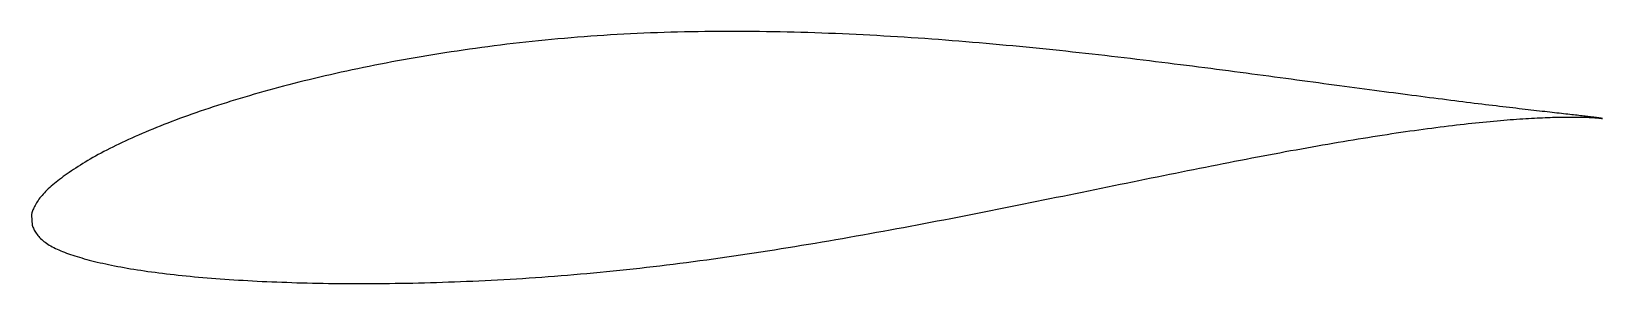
# Model space of a CAD drawing. Header units: metres. Extents: x -23 to 46.6, y -4.1 to 7.
import ezdxf

# ---------------------------------------------------------------- set-up
doc = ezdxf.new("R2010")
doc.units = ezdxf.units.M

msp = doc.modelspace()

# ---------------------------------------------------------------- linework, layer by layer
msp.add_lwpolyline([(46.599, 3.165), (46.597, 3.165), (46.593, 3.167), (46.586, 3.168), (46.577, 3.17), (46.565, 3.172), (46.55, 3.175), (46.533, 3.178), (46.512, 3.181), (46.49, 3.184), (46.464, 3.188), (46.436, 3.192), (46.405, 3.197), (46.372, 3.201), (46.335, 3.206), (46.297, 3.211), (46.255, 3.217), (46.211, 3.222), (46.164, 3.228), (46.115, 3.234), (46.063, 3.241), (46.008, 3.247), (45.951, 3.254), (45.891, 3.261), (45.828, 3.268), (45.763, 3.276), (45.695, 3.284), (45.625, 3.292), (45.552, 3.3), (45.476, 3.309), (45.398, 3.318), (45.317, 3.327), (45.234, 3.337), (45.148, 3.346), (45.059, 3.356), (44.968, 3.366), (44.874, 3.377), (44.778, 3.388), (44.679, 3.399), (44.578, 3.41), (44.474, 3.422), (44.368, 3.434), (44.259, 3.446), (44.148, 3.459), (44.034, 3.472), (43.918, 3.485), (43.799, 3.498), (43.677, 3.512), (43.554, 3.526), (43.428, 3.541), (43.299, 3.556), (43.168, 3.571), (43.034, 3.586), (42.898, 3.602), (42.76, 3.619), (42.619, 3.635), (42.476, 3.652), (42.331, 3.669), (42.183, 3.687), (42.033, 3.705), (41.88, 3.723), (41.725, 3.742), (41.568, 3.761), (41.409, 3.78), (41.247, 3.8), (41.083, 3.82), (40.917, 3.84), (40.748, 3.861), (40.577, 3.883), (40.404, 3.904), (40.229, 3.927), (40.051, 3.949), (39.872, 3.971), (39.69, 3.995), (39.506, 4.018), (39.32, 4.042), (39.131, 4.066), (38.941, 4.09), (38.749, 4.115), (38.554, 4.141), (38.357, 4.166), (38.158, 4.192), (37.958, 4.218), (37.755, 4.245), (37.55, 4.272), (37.343, 4.299), (37.134, 4.326), (36.924, 4.354), (36.711, 4.382), (36.496, 4.411), (36.28, 4.439), (36.061, 4.469), (35.841, 4.498), (35.619, 4.528), (35.394, 4.558), (35.169, 4.588), (34.941, 4.618), (34.711, 4.649), (34.48, 4.68), (34.247, 4.711), (34.012, 4.743), (33.775, 4.775), (33.537, 4.807), (33.297, 4.839), (33.056, 4.872), (32.812, 4.904), (32.567, 4.937), (32.321, 4.97), (32.073, 5.004), (31.823, 5.037), (31.572, 5.07), (31.319, 5.104), (31.065, 5.138), (30.809, 5.172), (30.552, 5.206), (30.293, 5.24), (30.033, 5.274), (29.771, 5.308), (29.508, 5.342), (29.244, 5.377), (28.978, 5.411), (28.711, 5.445), (28.443, 5.48), (28.173, 5.514), (27.902, 5.548), (27.63, 5.582), (27.357, 5.617), (27.082, 5.651), (26.807, 5.685), (26.53, 5.719), (26.252, 5.752), (25.973, 5.786), (25.692, 5.82), (25.411, 5.853), (25.129, 5.886), (24.845, 5.919), (24.561, 5.952), (24.276, 5.984), (23.989, 6.017), (23.702, 6.049), (23.414, 6.081), (23.125, 6.112), (22.835, 6.144), (22.544, 6.174), (22.252, 6.205), (21.96, 6.235), (21.667, 6.265), (21.373, 6.295), (21.078, 6.324), (20.783, 6.353), (20.487, 6.381), (20.19, 6.409), (19.893, 6.437), (19.595, 6.464), (19.296, 6.49), (18.997, 6.516), (18.697, 6.542), (18.397, 6.567), (18.096, 6.591), (17.795, 6.615), (17.494, 6.639), (17.192, 6.661), (16.889, 6.684), (16.586, 6.705), (16.283, 6.726), (15.98, 6.747), (15.676, 6.767), (15.372, 6.786), (15.068, 6.804), (14.763, 6.822), (14.458, 6.84), (14.153, 6.856), (13.848, 6.872), (13.543, 6.887), (13.238, 6.902), (12.932, 6.915), (12.627, 6.928), (12.321, 6.94), (12.016, 6.952), (11.71, 6.963), (11.404, 6.972), (11.099, 6.981), (10.794, 6.99), (10.488, 6.997), (10.183, 7.004), (9.878, 7.01), (9.573, 7.014), (9.269, 7.018), (8.964, 7.022), (8.66, 7.024), (8.356, 7.025), (8.052, 7.025), (7.749, 7.025), (7.446, 7.024), (7.144, 7.021), (6.841, 7.018), (6.54, 7.014), (6.238, 7.008), (5.937, 7.002), (5.637, 6.995), (5.337, 6.987), (5.038, 6.978), (4.739, 6.967), (4.441, 6.956), (4.143, 6.944), (3.846, 6.931), (3.549, 6.916), (3.254, 6.901), (2.959, 6.885), (2.664, 6.867), (2.371, 6.849), (2.078, 6.829), (1.786, 6.809), (1.495, 6.788), (1.204, 6.766), (0.915, 6.742), (0.626, 6.718), (0.338, 6.692), (0.051, 6.666), (-0.235, 6.638), (-0.52, 6.61), (-0.804, 6.581), (-1.087, 6.55), (-1.369, 6.519), (-1.65, 6.487), (-1.93, 6.454), (-2.208, 6.42), (-2.486, 6.385), (-2.763, 6.349), (-3.038, 6.312), (-3.312, 6.275), (-3.586, 6.237), (-3.858, 6.198), (-4.128, 6.158), (-4.398, 6.117), (-4.666, 6.076), (-4.933, 6.033), (-5.199, 5.99), (-5.463, 5.947), (-5.726, 5.902), (-5.988, 5.857), (-6.248, 5.812), (-6.507, 5.765), (-6.764, 5.718), (-7.02, 5.671), (-7.275, 5.623), (-7.528, 5.574), (-7.779, 5.525), (-8.029, 5.474), (-8.278, 5.424), (-8.525, 5.373), (-8.77, 5.321), (-9.014, 5.269), (-9.257, 5.216), (-9.497, 5.162), (-9.736, 5.108), (-9.974, 5.054), (-10.209, 4.999), (-10.443, 4.943), (-10.676, 4.887), (-10.906, 4.83), (-11.135, 4.773), (-11.362, 4.716), (-11.587, 4.658), (-11.811, 4.599), (-12.032, 4.541), (-12.252, 4.481), (-12.47, 4.421), (-12.686, 4.361), (-12.901, 4.301), (-13.113, 4.24), (-13.324, 4.179), (-13.532, 4.118), (-13.739, 4.056), (-13.943, 3.994), (-14.146, 3.931), (-14.347, 3.868), (-14.546, 3.805), (-14.742, 3.742), (-14.937, 3.679), (-15.13, 3.615), (-15.32, 3.551), (-15.509, 3.487), (-15.695, 3.422), (-15.88, 3.358), (-16.062, 3.293), (-16.242, 3.228), (-16.42, 3.163), (-16.596, 3.097), (-16.769, 3.032), (-16.941, 2.966), (-17.11, 2.9), (-17.277, 2.835), (-17.442, 2.769), (-17.605, 2.702), (-17.765, 2.636), (-17.923, 2.57), (-18.079, 2.504), (-18.233, 2.437), (-18.384, 2.371), (-18.533, 2.304), (-18.68, 2.237), (-18.825, 2.171), (-18.967, 2.104), (-19.107, 2.037), (-19.244, 1.971), (-19.379, 1.904), (-19.512, 1.837), (-19.642, 1.77), (-19.77, 1.703), (-19.895, 1.636), (-20.019, 1.57), (-20.139, 1.503), (-20.257, 1.437), (-20.373, 1.37), (-20.487, 1.304), (-20.598, 1.238), (-20.706, 1.172), (-20.812, 1.106), (-20.916, 1.041), (-21.017, 0.976), (-21.115, 0.912), (-21.212, 0.847), (-21.305, 0.783), (-21.396, 0.72), (-21.485, 0.657), (-21.571, 0.594), (-21.655, 0.532), (-21.736, 0.471), (-21.815, 0.409), (-21.891, 0.349), (-21.964, 0.288), (-22.035, 0.228), (-22.104, 0.169), (-22.169, 0.109), (-22.233, 0.05), (-22.293, -0.008), (-22.352, -0.067), (-22.407, -0.124), (-22.46, -0.182), (-22.51, -0.239), (-22.558, -0.296), (-22.603, -0.352), (-22.646, -0.408), (-22.686, -0.464), (-22.723, -0.518), (-22.758, -0.572), (-22.79, -0.626), (-22.82, -0.679), (-22.847, -0.73), (-22.871, -0.781), (-22.893, -0.83), (-22.913, -0.878), (-22.929, -0.924), (-22.944, -0.967), (-22.956, -1.008), (-22.965, -1.044), (-22.972, -1.075), (-22.977, -1.099), (-22.98, -1.114), (-22.952, -1.559), (-22.95, -1.562), (-22.945, -1.573), (-22.937, -1.59), (-22.926, -1.614), (-22.912, -1.648), (-22.895, -1.687), (-22.875, -1.73), (-22.852, -1.776), (-22.826, -1.822), (-22.798, -1.869), (-22.766, -1.916), (-22.733, -1.963), (-22.696, -2.009), (-22.657, -2.055), (-22.616, -2.1), (-22.572, -2.145), (-22.525, -2.188), (-22.476, -2.231), (-22.424, -2.274), (-22.369, -2.315), (-22.312, -2.356), (-22.253, -2.396), (-22.191, -2.435), (-22.126, -2.473), (-22.059, -2.511), (-21.989, -2.548), (-21.917, -2.585), (-21.842, -2.62), (-21.764, -2.655), (-21.684, -2.69), (-21.602, -2.724), (-21.517, -2.757), (-21.429, -2.79), (-21.339, -2.822), (-21.247, -2.854), (-21.151, -2.886), (-21.054, -2.917), (-20.954, -2.948), (-20.851, -2.979), (-20.746, -3.01), (-20.639, -3.04), (-20.528, -3.07), (-20.416, -3.1), (-20.301, -3.13), (-20.184, -3.159), (-20.064, -3.188), (-19.941, -3.217), (-19.817, -3.245), (-19.69, -3.273), (-19.56, -3.301), (-19.428, -3.328), (-19.294, -3.355), (-19.157, -3.382), (-19.018, -3.408), (-18.877, -3.434), (-18.733, -3.459), (-18.587, -3.484), (-18.439, -3.509), (-18.288, -3.533), (-18.135, -3.556), (-17.98, -3.579), (-17.823, -3.602), (-17.663, -3.624), (-17.501, -3.645), (-17.337, -3.666), (-17.171, -3.687), (-17.002, -3.707), (-16.832, -3.727), (-16.659, -3.747), (-16.484, -3.766), (-16.306, -3.785), (-16.127, -3.803), (-15.946, -3.82), (-15.762, -3.838), (-15.576, -3.855), (-15.389, -3.871), (-15.199, -3.887), (-15.007, -3.903), (-14.813, -3.918), (-14.617, -3.933), (-14.419, -3.947), (-14.219, -3.96), (-14.017, -3.974), (-13.813, -3.987), (-13.607, -3.999), (-13.4, -4.011), (-13.19, -4.022), (-12.978, -4.033), (-12.765, -4.044), (-12.55, -4.054), (-12.333, -4.063), (-12.114, -4.072), (-11.893, -4.081), (-11.67, -4.088), (-11.446, -4.096), (-11.22, -4.103), (-10.992, -4.11), (-10.762, -4.115), (-10.531, -4.121), (-10.298, -4.126), (-10.063, -4.13), (-9.827, -4.133), (-9.589, -4.136), (-9.349, -4.139), (-9.108, -4.141), (-8.865, -4.142), (-8.621, -4.143), (-8.375, -4.143), (-8.128, -4.143), (-7.879, -4.142), (-7.628, -4.14), (-7.377, -4.138), (-7.123, -4.135), (-6.868, -4.132), (-6.612, -4.128), (-6.355, -4.123), (-6.096, -4.118), (-5.836, -4.112), (-5.574, -4.105), (-5.311, -4.098), (-5.047, -4.091), (-4.782, -4.082), (-4.515, -4.073), (-4.247, -4.064), (-3.978, -4.053), (-3.708, -4.042), (-3.436, -4.031), (-3.164, -4.019), (-2.89, -4.006), (-2.615, -3.992), (-2.339, -3.977), (-2.062, -3.962), (-1.784, -3.946), (-1.505, -3.929), (-1.226, -3.912), (-0.945, -3.893), (-0.663, -3.874), (-0.38, -3.854), (-0.096, -3.833), (0.188, -3.812), (0.474, -3.79), (0.76, -3.766), (1.047, -3.742), (1.335, -3.717), (1.623, -3.691), (1.913, -3.665), (2.203, -3.638), (2.494, -3.609), (2.785, -3.58), (3.077, -3.55), (3.37, -3.519), (3.663, -3.487), (3.957, -3.455), (4.252, -3.422), (4.547, -3.388), (4.842, -3.353), (5.138, -3.317), (5.435, -3.28), (5.732, -3.243), (6.029, -3.205), (6.327, -3.166), (6.625, -3.126), (6.924, -3.086), (7.223, -3.044), (7.522, -3.002), (7.822, -2.96), (8.121, -2.917), (8.421, -2.873), (8.722, -2.828), (9.022, -2.783), (9.323, -2.737), (9.624, -2.69), (9.925, -2.643), (10.226, -2.595), (10.527, -2.547), (10.828, -2.498), (11.13, -2.449), (11.431, -2.399), (11.733, -2.348), (12.034, -2.297), (12.335, -2.246), (12.637, -2.194), (12.938, -2.141), (13.239, -2.088), (13.54, -2.035), (13.841, -1.982), (14.142, -1.928), (14.442, -1.873), (14.743, -1.819), (15.043, -1.764), (15.343, -1.708), (15.642, -1.653), (15.941, -1.597), (16.24, -1.54), (16.539, -1.484), (16.837, -1.427), (17.135, -1.371), (17.432, -1.313), (17.729, -1.256), (18.026, -1.198), (18.322, -1.141), (18.618, -1.083), (18.913, -1.025), (19.207, -0.967), (19.501, -0.908), (19.795, -0.85), (20.087, -0.792), (20.38, -0.733), (20.671, -0.675), (20.962, -0.616), (21.252, -0.557), (21.541, -0.499), (21.83, -0.44), (22.118, -0.382), (22.405, -0.323), (22.692, -0.265), (22.977, -0.207), (23.262, -0.148), (23.546, -0.09), (23.829, -0.032), (24.111, 0.025), (24.392, 0.083), (24.672, 0.14), (24.952, 0.197), (25.23, 0.254), (25.507, 0.311), (25.784, 0.368), (26.059, 0.424), (26.333, 0.48), (26.606, 0.535), (26.878, 0.591), (27.149, 0.646), (27.419, 0.7), (27.687, 0.754), (27.955, 0.809), (28.221, 0.862), (28.486, 0.915), (28.749, 0.968), (29.012, 1.02), (29.273, 1.072), (29.533, 1.123), (29.791, 1.174), (30.049, 1.224), (30.305, 1.274), (30.559, 1.324), (30.812, 1.373), (31.064, 1.421), (31.314, 1.469), (31.563, 1.516), (31.81, 1.563), (32.056, 1.609), (32.3, 1.655), (32.543, 1.7), (32.784, 1.745), (33.024, 1.788), (33.262, 1.832), (33.499, 1.874), (33.734, 1.916), (33.967, 1.957), (34.198, 1.998), (34.428, 2.038), (34.657, 2.077), (34.883, 2.116), (35.108, 2.154), (35.331, 2.191), (35.553, 2.228), (35.772, 2.264), (35.99, 2.299), (36.206, 2.334), (36.42, 2.368), (36.633, 2.401), (36.843, 2.434), (37.052, 2.466), (37.259, 2.497), (37.464, 2.527), (37.666, 2.557), (37.868, 2.586), (38.067, 2.615), (38.264, 2.643), (38.459, 2.67), (38.652, 2.696), (38.843, 2.722), (39.032, 2.747), (39.219, 2.771), (39.404, 2.794), (39.587, 2.817), (39.768, 2.84), (39.947, 2.861), (40.124, 2.882), (40.298, 2.902), (40.471, 2.922), (40.641, 2.941), (40.809, 2.959), (40.975, 2.977), (41.139, 2.994), (41.301, 3.01), (41.46, 3.025), (41.617, 3.04), (41.772, 3.055), (41.925, 3.068), (42.075, 3.081), (42.223, 3.094), (42.369, 3.106), (42.513, 3.117), (42.654, 3.127), (42.793, 3.137), (42.929, 3.147), (43.063, 3.156), (43.195, 3.164), (43.325, 3.172), (43.452, 3.18), (43.577, 3.187), (43.699, 3.193), (43.819, 3.199), (43.937, 3.204), (44.052, 3.209), (44.164, 3.213), (44.275, 3.217), (44.382, 3.221), (44.488, 3.224), (44.591, 3.226), (44.691, 3.229), (44.789, 3.231), (44.884, 3.232), (44.977, 3.233), (45.067, 3.234), (45.155, 3.234), (45.241, 3.234), (45.323, 3.234), (45.403, 3.234), (45.481, 3.233), (45.556, 3.232), (45.629, 3.231), (45.699, 3.229), (45.766, 3.227), (45.831, 3.225), (45.893, 3.223), (45.953, 3.221), (46.01, 3.218), (46.064, 3.216), (46.116, 3.213), (46.165, 3.21), (46.212, 3.207), (46.256, 3.204), (46.297, 3.201), (46.336, 3.198), (46.372, 3.194), (46.405, 3.191), (46.436, 3.188), (46.464, 3.185), (46.49, 3.182), (46.512, 3.179), (46.533, 3.177), (46.55, 3.174), (46.565, 3.172), (46.577, 3.17), (46.586, 3.168), (46.593, 3.166), (46.597, 3.165), (46.599, 3.165)], close=True)

doc.saveas('drawing.dxf')
